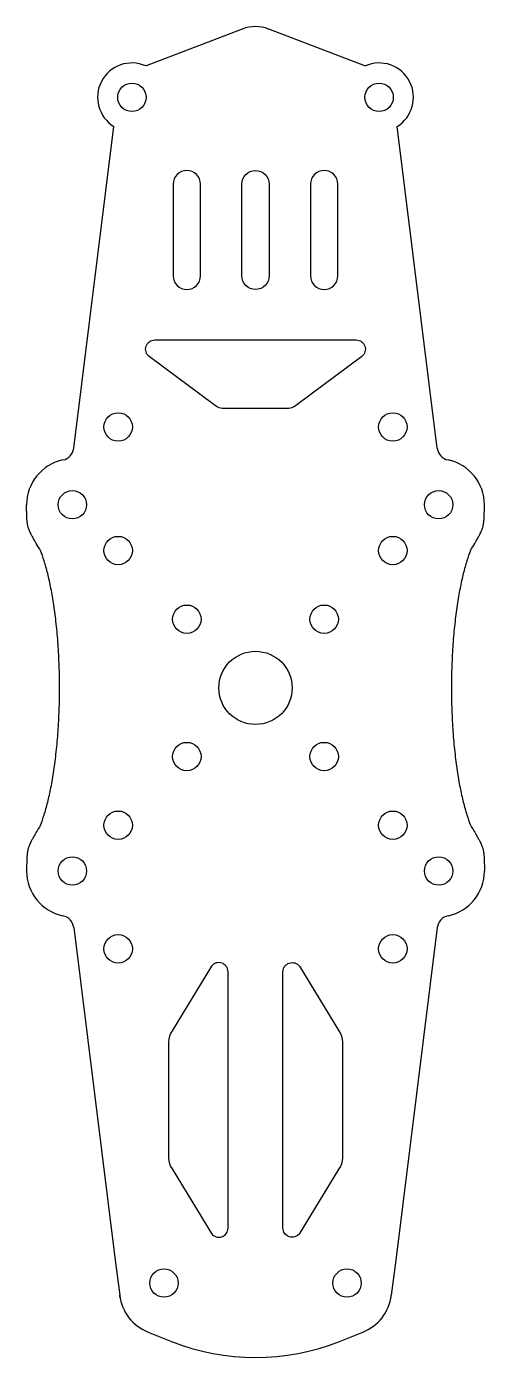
# Model space of a CAD drawing. Header units: millimetres. Extents: x -25 to 25, y -73 to 72.
import ezdxf

# ---------------------------------------------------------------- set-up
doc = ezdxf.new("R2010")
doc.units = ezdxf.units.MM
doc.layers.get('0').update_dxf_attribs({"linetype": 'CONTINUOUS'})

msp = doc.modelspace()

# ---------------------------------------------------------------- linework, layer by layer
for p, q in [((-11.92, 67.96), (-1.42, 71.96)), ((1.42, 71.96), (11.92, 67.96)), ((-11.92, 67.96), (-11.99, 67.93)), ((11.92, 67.96), (11.99, 67.93)), ((-19.85, 26.17), (-15.46, 61.31)), ((19.85, 26.17), (15.46, 61.31)), ((-9, 55), (-9, 50)), ((-6, 50), (-6, 55)), ((6, 55), (6, 50)), ((9, 50), (9, 55)), ((-9, 50), (-9, 45)), ((-6, 45), (-6, 50)), ((6, 50), (6, 45)), ((9, 45), (9, 50)), ((-20, 25), (-20, 25)), ((-25, 19.99), (-25, 20)), ((25, 20), (25, 19.99)), ((-25, -20), (-25, -19.99)), ((25, -19.99), (25, -20)), ((-19.85, -26.17), (-15.31, -62.5)), ((19.85, -26.17), (15.31, -62.5)), ((-15.31, -62.5), (-14.83, -66.34)), ((15.31, -62.5), (14.83, -66.34)), ((-14.81, -66.54), (-14.83, -66.34)), ((14.81, -66.54), (14.83, -66.34)), ((-11.71, -70.37), (-9.19, -71.37)), ((9.19, -71.37), (11.71, -70.37))]:
    msp.add_line(p, q)
for points in [[(1.5, 55), (1.5, 45, -1), (-1.5, 45), (-1.5, 55, -1)], [(-3.33, 30.5, -0.162278), (-4.53, 30.9), (-11.6, 36.2, -0.720759), (-11, 38), (11, 38, -0.720759), (11.6, 36.2), (4.53, 30.9, -0.162278), (3.33, 30.5)], [(-9.5, -38.67), (-9.5, -51.33, 0.162278), (-9.1, -52.53), (-4.8, -59.6, 0.720759), (-3, -59), (-3, -31, 0.720759), (-4.8, -30.4), (-9.1, -37.47, 0.162278)], [(4.8, -59.6, -0.720759), (3, -59), (3, -31, -0.720759), (4.8, -30.4), (9.1, -37.47, -0.162278), (9.5, -38.67), (9.5, -51.33, -0.162278), (9.1, -52.53)]]:
    msp.add_lwpolyline(points, format="xyb", close=True)
for centre, radius in [((-13.5, 64.5), 1.55), ((13.5, 64.5), 1.55), ((-15, 28.5), 1.55), ((15, 28.5), 1.55), ((-20, 20), 1.55), ((20, 20), 1.55), ((-15, 15), 1.55), ((15, 15), 1.55), ((-7.5, 7.5), 1.55), ((7.5, 7.5), 1.55), ((0, 0), 4), ((-7.5, -7.5), 1.55), ((7.5, -7.5), 1.55), ((-15, -15), 1.55), ((15, -15), 1.55), ((-20, -20), 1.55), ((20, -20), 1.55), ((-15, -28.5), 1.55), ((15, -28.5), 1.55), ((-10, -65), 1.55), ((10, -65), 1.55)]:
    msp.add_circle(centre, radius)
for centre, radius, start, end in [((0, 68.22), 4, 69.1455, 110.8545), ((-13.5, 64.5), 3.75, 66.2516, 238.4533), ((13.5, 64.5), 3.75, -58.4533, 113.7484), ((-7.5, 55), 1.5, 0, 180), ((7.5, 55), 1.5, 0, 180), ((-7.5, 45), 1.5, -180, 0), ((7.5, 45), 1.5, -180, 0), ((-21.34, 26.36), 1.5, 281.9121, 352.875), ((21.34, 26.36), 1.5, 187.125, 258.0879), ((-20, 20), 5, 101.9121, 180), ((-20, 20), 5, 89.9779, 90.0221), ((20, 20), 5, 0, 78.0879), ((-20, 20), 5, 179.9779, 180.0221), ((-20, -20), 5, 180, 258.0879), ((20, -20), 5, -78.0879, 0), ((-21.34, -26.36), 1.5, 7.125, 78.0879), ((21.34, -26.36), 1.5, 101.9121, 172.875), ((-9.87, -65.72), 5, 187.1279, 248.4385), ((9.87, -65.72), 5, 291.5615, 352.8721), ((0, -48.12), 25, 248.4385, 291.5615)]:
    msp.add_arc(centre, radius, start, end)
for points, weights in [([(-23.48, 15), (-25, 17.5), (-25, 20)], [1, 3, 1]), ([(23.48, 15), (25, 17.5), (25, 20)], [1, 3, 1]), ([(-23.48, -15), (-17.6, 0), (-23.48, 15)], [1, 0.548403455952, 1]), ([(23.48, 15), (17.6, 0), (23.48, -15)], [1, 0.548368310936, 1]), ([(-23.48, -15), (-25, -17.5), (-25, -20)], [1, 3, 1]), ([(23.48, -15), (25, -17.5), (25, -20)], [1, 3, 1])]:
    msp.add_rational_spline(points, weights, degree=2)

doc.saveas('drawing.dxf')
